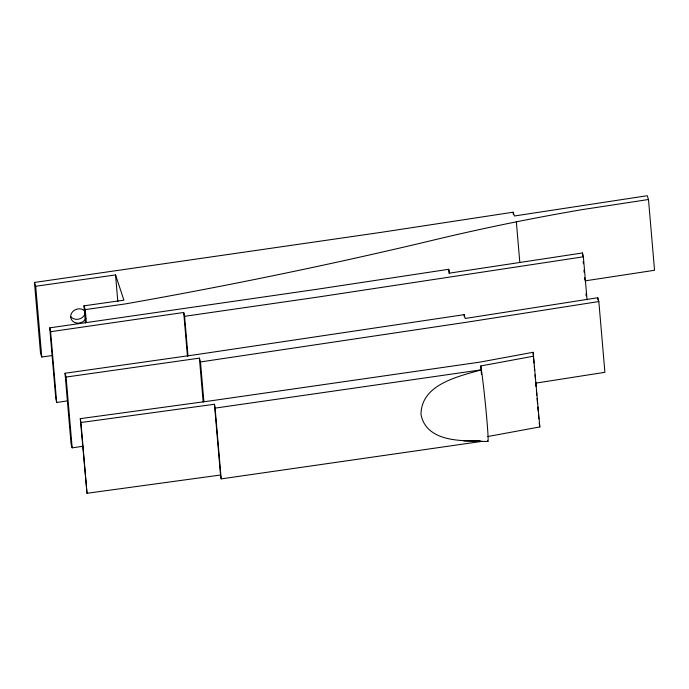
<?xml version="1.0" encoding="UTF-8"?>
<svg xmlns="http://www.w3.org/2000/svg" width="689" height="689" viewBox="0 0 689 689"><rect width="100%" height="100%" fill="white"/><g stroke="black" fill="none" stroke-linecap="round" stroke-linejoin="round"><path stroke-width="1.03" d="M487.864 436.525L539.831 426.922L533.122 352.294L480.112 362.087L213.814 400.404L80.294 418.654L87.012 493.281L220.523 475.022L214.46 404.262L80.94 422.512L87.012 493.281M481.034 369.166L480.758 365.954L533.768 356.153M535.99 383.093L604.899 372.31L598.836 301.549L597.751 297.743L465.23 318.473L464.145 314.666L198.32 354.327L65.016 373.257L71.079 444.017L72.164 447.833L82.74 446.326M598.836 301.549L466.307 322.28L200.482 361.94L199.397 358.134L66.092 377.064L65.016 373.257M585.039 280.94A1171.946 564.592 -4.9 0 1 588.139 280.406L654.55 270.277L648.487 199.509L647.229 195.719L514.399 215.993L513.15 212.203L380.466 232.451L34.45 282.464L40.513 353.224L41.771 357.014L52.416 355.507M648.487 199.509L582.067 209.645A1171.946 564.592 -4.9 0 0 520.488 221.014L508.275 223.477A1171.946 564.592 -4.9 0 0 435.853 239.522L419.808 243.363A2726.64 1313.57 -4.9 0 1 125.157 303.952L85.238 309.611L83.98 305.83L123.908 300.171L115.545 274.928L35.707 286.254L34.45 282.464M587.045 299.698L583.368 256.808L582.481 252.975L449.607 273.12L448.72 269.287L315.984 289.414L49.729 327.861L55.8 398.621L56.687 402.462L67.333 400.92M583.368 256.808L317.767 297.08L184.6 316.311L183.705 312.479L50.624 331.693L49.729 327.861M482.154 441.339L221.178 478.889L215.106 408.121L481.413 369.812L480.758 365.954M487.476 440.572A42.279 1.447 84 0 0 486.865 419.592A42.279 1.447 84 0 0 481.413 369.812C458.805 376.383 421.332 384.006 420.996 414.322C425.759 440.805 459.219 441.408 480.242 440.684M463.714 440.926L487.881 441.503M539.186 423.063L539.831 426.922M214.46 404.262L215.106 408.121M220.523 475.022L221.178 478.889M80.294 418.654L80.94 422.512M597.751 297.743L597.94 299.887M582.481 252.975L582.756 256.196M583.213 261.553L583.402 263.698M583.953 270.131L584.134 272.276M584.591 277.641L584.78 279.786M585.969 293.721L586.158 295.865M533.122 352.294L533.398 355.515M533.674 358.728L534.035 363.017M534.311 366.238L534.681 370.527M535.052 374.816L535.422 379.105M535.697 382.317L536.059 386.607M536.43 390.896L536.8 395.185M537.076 398.397L537.532 403.763M537.808 406.975L538.178 411.264M538.453 414.485L538.815 418.774M516.345 221.849L519.833 262.595M513.15 212.203L513.331 214.348M481.223 371.311L481.499 374.523M464.145 314.666L464.326 316.811M448.72 269.287L449.09 273.576M200.482 361.94L203.884 401.618M199.397 358.134L203.169 402.092M184.6 316.311L188.002 355.98M183.705 312.479L187.477 356.437M115.545 274.928L117.845 301.73M85.238 309.611L86.34 322.478M83.98 305.83L85.453 322.986M66.092 377.064L72.164 447.833M50.624 331.693L56.687 402.462M35.707 286.254L41.771 357.014M85.875 318.533A8.104 7.054 -18.3 0 1 73.99 322.125A8.104 7.054 -18.3 0 1 73.06 311.282A8.104 7.054 -18.3 0 1 85.272 311.454M85.186 313.297A8.104 7.054 -18.3 0 1 78.847 319.102A8.104 7.054 -18.3 0 1 70.795 316.707"/></g></svg>
